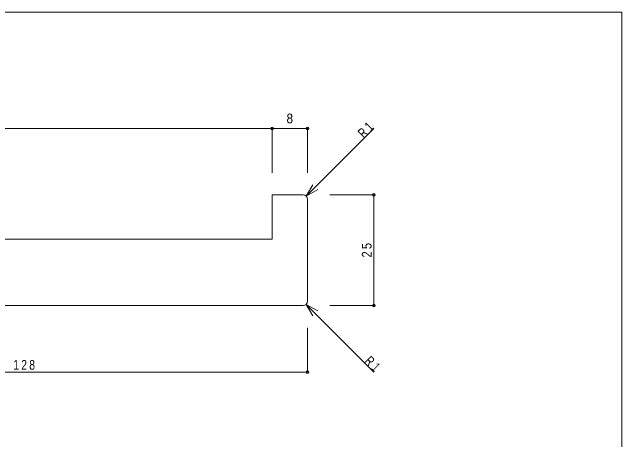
# Model space of a CAD drawing. Units: millimetres at full size, sheet at 1:1; details may follow other scales. Extents: x -141 to 141, y -98 to 98.
# Drawn here: x 3.3 to 141, y 1 to 97.5 of the extents above; entities that cross this region are included whole.
import ezdxf
from ezdxf.enums import TextEntityAlignment as Align

# ---------------------------------------------------------------- set-up
doc = ezdxf.new("R2010")
doc.units = ezdxf.units.MM
doc.header["$PDMODE"] = 32
doc.header["$PDSIZE"] = 0.6
for name, color, linetype, lineweight in [('0-0_ＫＢ製品', 2, 'Continuous', 9), ('0-3_寸法', 4, 'Continuous', 9), ('0-4_引出線字', 4, 'Continuous', 9), ('F-0_図面枠', 5, 'Continuous', 9)]:
    doc.layers.add(name, color=color, linetype=linetype, lineweight=lineweight)
doc.styles.add('HGｺﾞｼｯｸM', font='')
doc.styles.get('HGｺﾞｼｯｸM').set_extended_font_data('HGｺﾞｼｯｸM')

msp = doc.modelspace()

# ---------------------------------------------------------------- linework, layer by layer
at = {"layer": '0-0_ＫＢ製品'}
for p, q in [((69, 56.25), (62, 56.25)), ((70, 32.25), (70, 55.25)), ((69, 31.25), (-58, 31.25))]:
    msp.add_line(p, q, dxfattribs=at)
msp.add_lwpolyline([(62, 56.25), (62, 46.25), (-72, 46.25)], dxfattribs=at)
for centre, start, end in [((69, 55.25), 0, 90), ((69, 32.25), 270, 0)]:
    msp.add_arc(centre, 1, start, end, dxfattribs=at)
at = {"layer": '0-3_寸法'}
for p, q in [((62, 71.25), (-72, 71.25)), ((70, 71.25), (62, 71.25)), ((62, 71.25), (62, 61.25)), ((70, 71.25), (70, 61.25)), ((85, 56.25), (75, 56.25)), ((85, 56.25), (85, 31.25)), ((85, 31.25), (75, 31.25)), ((70, 16.25), (70, 26.25)), ((-58, 16.25), (70, 16.25))]:
    msp.add_line(p, q, dxfattribs=at)
for p in [(62, 71.25), (70, 71.25), (85, 56.25), (85, 31.25), (70, 16.25)]:
    msp.add_point(p, dxfattribs=at)
at = {"layer": '0-4_引出線字'}
for p, q in [((69.707, 55.957), (85, 71.25)), ((69.707, 55.957), (71.207, 58.555)), ((69.707, 55.957), (72.305, 57.457)), ((69.707, 31.543), (72.305, 30.043)), ((69.707, 31.543), (85, 16.25)), ((69.707, 31.543), (71.207, 28.945))]:
    msp.add_line(p, q, dxfattribs=at)
at = {"layer": 'F-0_図面枠'}
for p, q in [((-141, 97.5), (141, 97.5)), ((141, 97.5), (141, -97.5))]:
    msp.add_line(p, q, dxfattribs=at)

# ---------------------------------------------------------------- texts
at = {"layer": '0-3_寸法', "color": 7, "style": 'HGｺﾞｼｯｸM', "width": 0.9}
msp.add_text('8', height=2.199, dxfattribs=at).set_placement((65.25, 71.75), align=Align.BOTTOM_LEFT)
at = {"layer": '0-3_寸法', "color": 7, "insert": (84.5, 42.125), "char_height": 2.199, "attachment_point": 7, "rotation": 90, "style": 'HGｺﾞｼｯｸM'}
msp.add_mtext('\\T1.36;\\W0.85;25', dxfattribs=at)
at = {"layer": '0-3_寸法', "color": 7, "insert": (3.5, 16.75), "char_height": 2.199, "attachment_point": 7, "style": 'HGｺﾞｼｯｸM'}
msp.add_mtext('\\T1.38;\\W0.8;128', dxfattribs=at)
at = {"layer": '0-4_引出線字', "color": 7, "char_height": 2.199, "attachment_point": 7, "style": 'HGｺﾞｼｯｸM'}
for insert, rotation in [((82.702, 68.952), 45), ((82.702, 18.548), 315)]:
    msp.add_mtext('\\T1.36;\\W0.75;R1', dxfattribs=dict(at, insert=insert, rotation=rotation))

doc.saveas('drawing.dxf')
